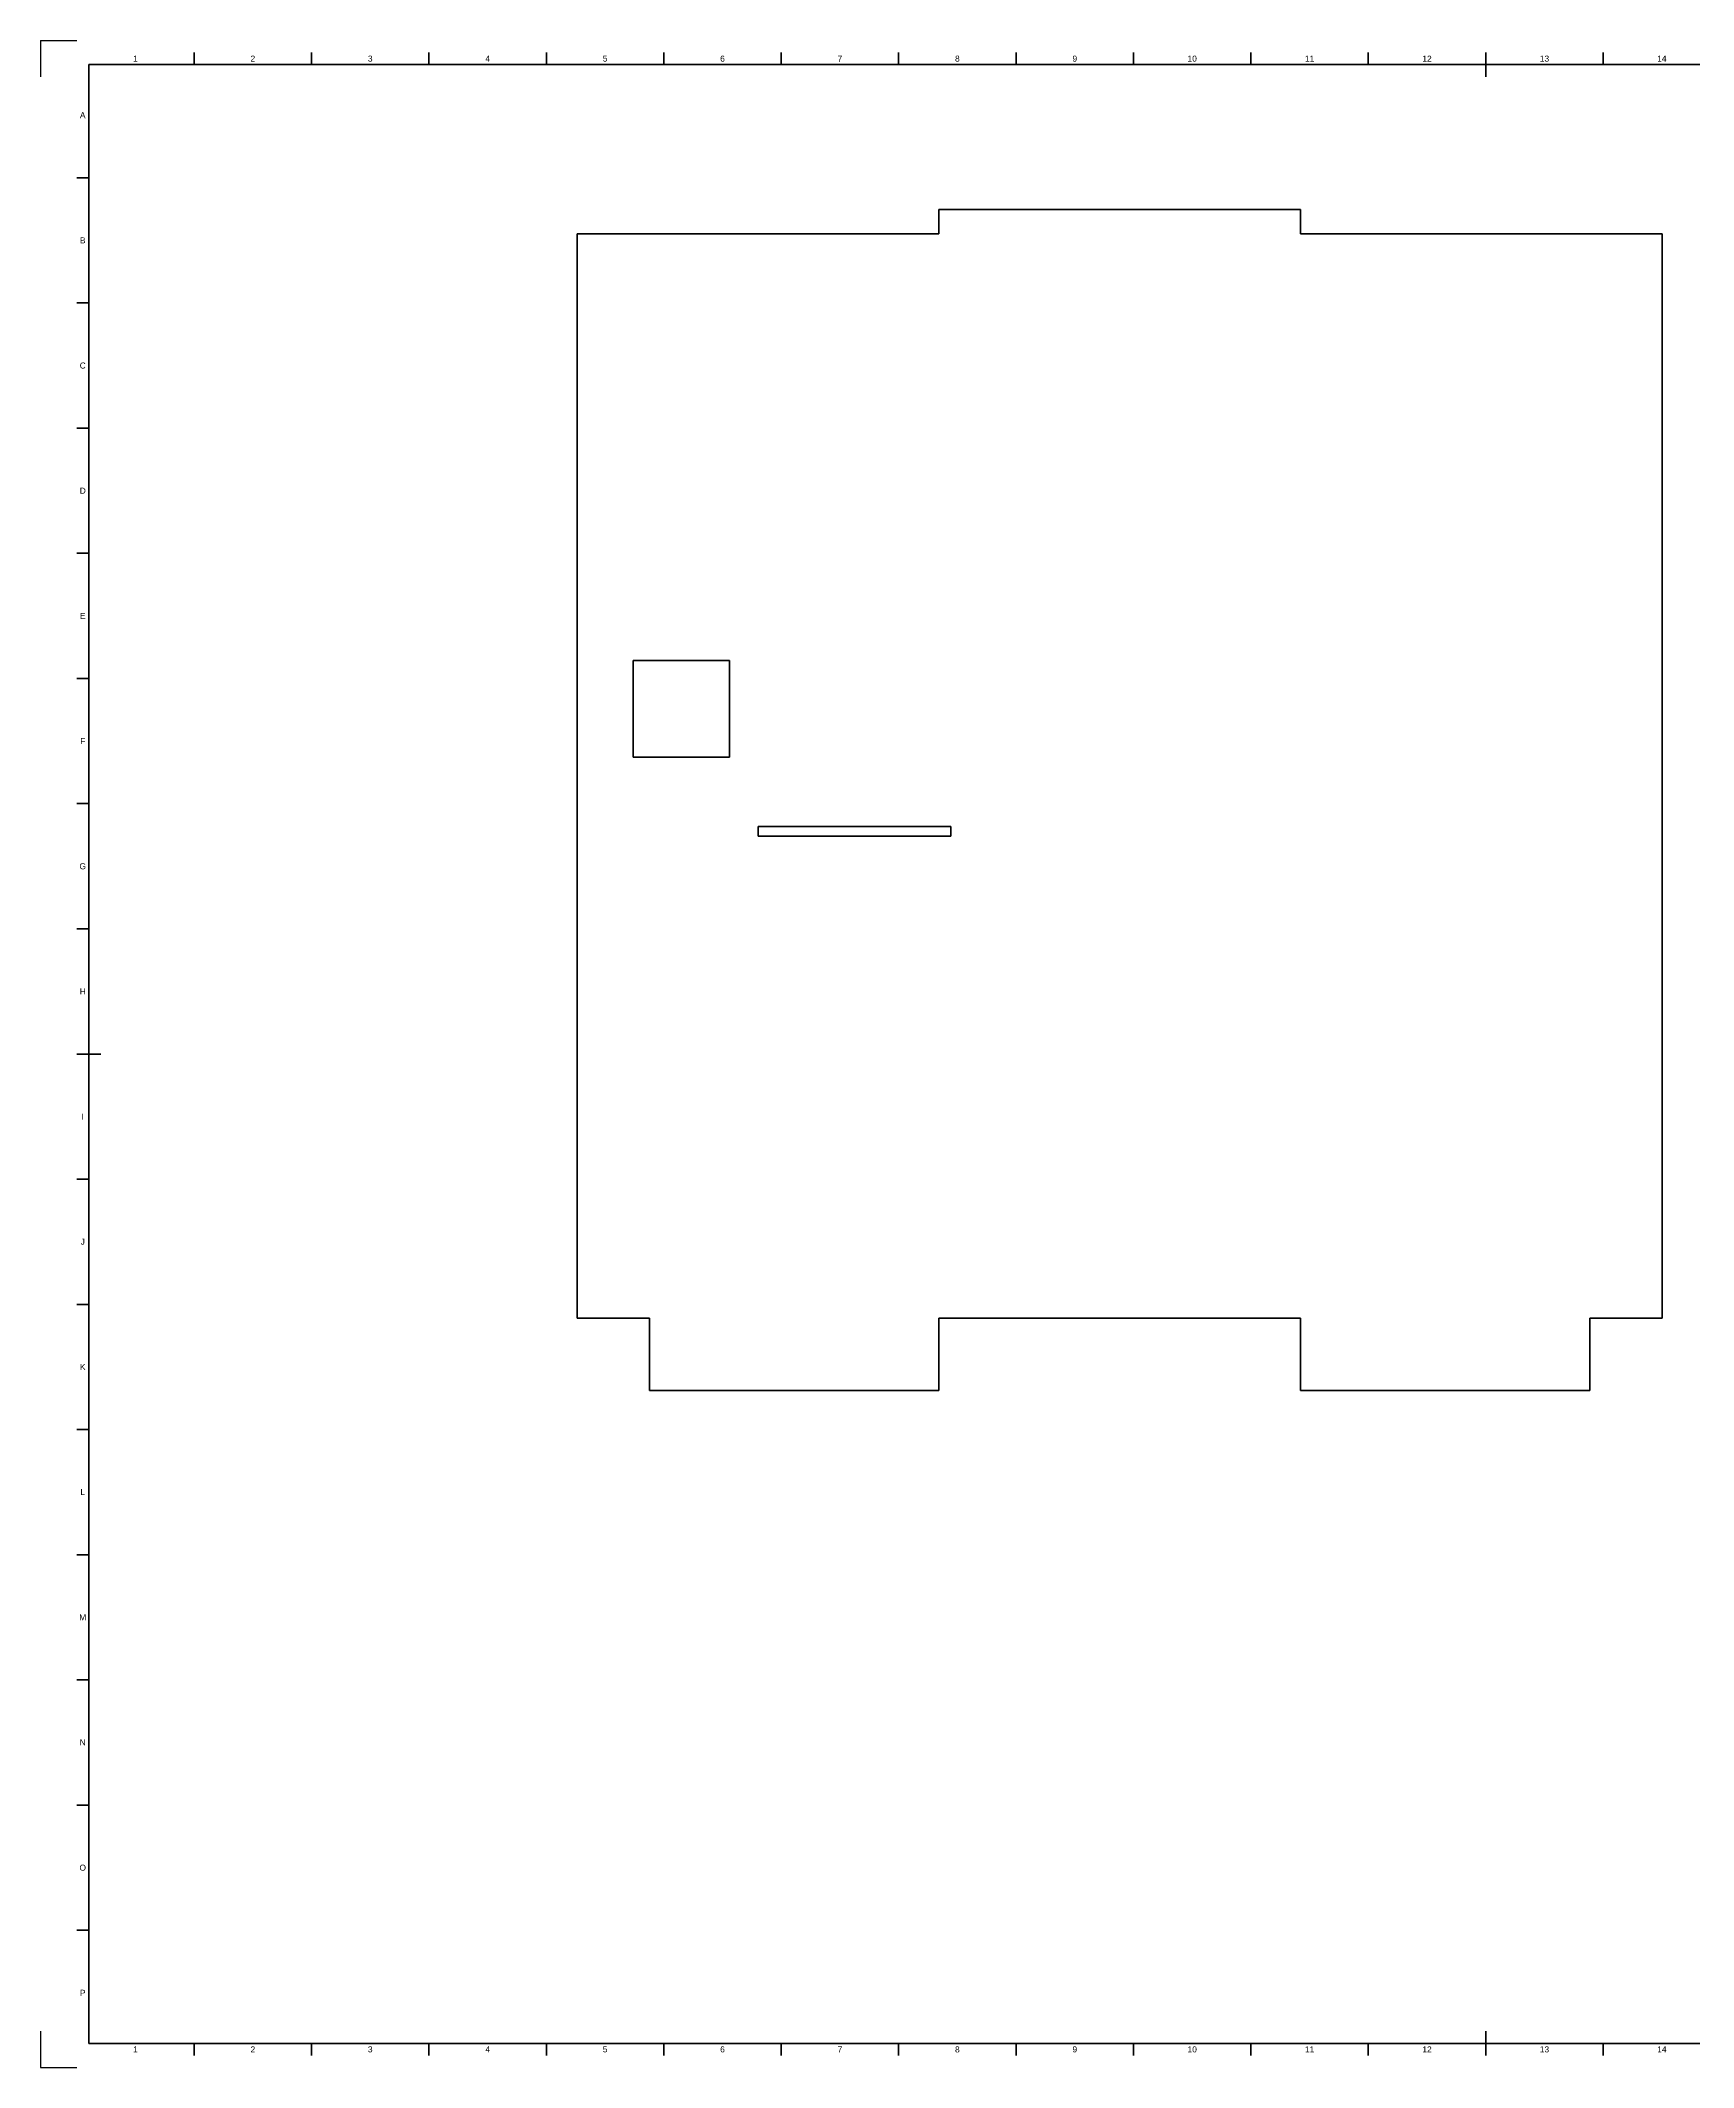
# Model space of a CAD drawing. Header units: millimetres. Extents: x 0 to 1189, y 0 to 841.
# Drawn here: x 0 to 686, y 0 to 841 of the extents above; entities that cross this region are included whole.
import ezdxf
from ezdxf.enums import TextEntityAlignment as Align

# ---------------------------------------------------------------- set-up
doc = ezdxf.new("R2010")
doc.units = ezdxf.units.MM
doc.header["$LTSCALE"] = 0.75
doc.layers.add('BORDER', color=7, linetype='Continuous', lineweight=35)
doc.layers.add('Visible', color=7, linetype='Continuous', lineweight=70)
doc.styles.add('FusionTitle', font='arial.ttf')

# ---------------------------------------------------------------- blocks, each defined once
blk = doc.blocks.new('ISO_A0_SHEET')
at = {"layer": 'BORDER'}
for p, q in [((63.708337, 836), (63.708337, 831)), ((112.41667, 836), (112.41667, 831)), ((161.125003, 836), (161.125003, 831)), ((209.833336, 836), (209.833336, 831)), ((258.541669, 836), (258.541669, 831)), ((307.250002, 836), (307.250002, 831)), ((355.958335, 836), (355.958335, 831)), ((404.666668, 836), (404.666668, 831)), ((453.375001, 836), (453.375001, 831)), ((502.083334, 836), (502.083334, 831)), ((550.791667, 836), (550.791667, 831)), ((599.5, 836), (599.5, 826)), ((648.208333, 836), (648.208333, 831)), ((20, 831), (1179, 831)), ((20, 831), (20, 10)), ((15, 784.0625), (20, 784.0625)), ((15, 732.125), (20, 732.125)), ((15, 680.1875), (20, 680.1875)), ((15, 628.25), (20, 628.25)), ((15, 576.3125), (20, 576.3125)), ((15, 524.375), (20, 524.375)), ((15, 472.4375), (20, 472.4375)), ((15, 420.5), (25, 420.5)), ((15, 368.5625), (20, 368.5625)), ((15, 316.625), (20, 316.625)), ((15, 264.6875), (20, 264.6875)), ((15, 212.75), (20, 212.75)), ((15, 160.8125), (20, 160.8125)), ((15, 108.875), (20, 108.875)), ((15, 56.9375), (20, 56.9375)), ((20, 10), (1179, 10)), ((63.708337, 10), (63.708337, 5)), ((112.41667, 10), (112.41667, 5)), ((161.125003, 10), (161.125003, 5)), ((209.833336, 10), (209.833336, 5)), ((258.541669, 10), (258.541669, 5)), ((307.250002, 10), (307.250002, 5)), ((355.958335, 10), (355.958335, 5)), ((404.666668, 10), (404.666668, 5)), ((453.375001, 10), (453.375001, 5)), ((502.083334, 10), (502.083334, 5)), ((550.791667, 10), (550.791667, 5)), ((599.5, 15), (599.5, 5)), ((648.208333, 10), (648.208333, 5))]:
    blk.add_line(p, q, dxfattribs=at)
at = {"layer": 'Defpoints'}
for p, q in [((0, 841), (15, 841)), ((0, 841), (0, 826)), ((0, 15), (0, 0)), ((0, 0), (15, 0))]:
    blk.add_line(p, q, dxfattribs=at)
at = {"layer": 'BORDER', "style": 'FusionTitle'}
for s, p in [('1', (39.35417, 833.5)), ('2', (88.062503, 833.5)), ('3', (136.770836, 833.5)), ('4', (185.479169, 833.5)), ('5', (234.187502, 833.5)), ('6', (282.895835, 833.5)), ('7', (331.604168, 833.5)), ('8', (380.312501, 833.5)), ('9', (429.020835, 833.5)), ('10', (477.729168, 833.5)), ('11', (526.4375, 833.5)), ('12', (575.145833, 833.5)), ('13', (623.854167, 833.5)), ('14', (672.5625, 833.5)), ('A', (17.5, 810.03125)), ('B', (17.5, 758.09375)), ('C', (17.5, 706.15625)), ('D', (17.5, 654.21875)), ('E', (17.5, 602.28125)), ('F', (17.5, 550.34375)), ('G', (17.5, 498.40625)), ('H', (17.5, 446.46875)), ('I', (17.5, 394.53125)), ('J', (17.5, 342.59375)), ('K', (17.5, 290.65625)), ('L', (17.5, 238.71875)), ('M', (17.5, 186.78125)), ('N', (17.5, 134.84375)), ('O', (17.5, 82.90625)), ('P', (17.5, 30.96875)), ('1', (39.35417, 7.5)), ('2', (88.062503, 7.5)), ('3', (136.770836, 7.5)), ('4', (185.479169, 7.5)), ('5', (234.187502, 7.5)), ('6', (282.895835, 7.5)), ('7', (331.604168, 7.5)), ('8', (380.312501, 7.5)), ('9', (429.020835, 7.5)), ('10', (477.729168, 7.5)), ('11', (526.4375, 7.5)), ('12', (575.145833, 7.5)), ('13', (623.854167, 7.5)), ('14', (672.5625, 7.5))]:
    blk.add_text(s, height=2.5, dxfattribs=at).set_placement(p, align=Align.MIDDLE)

msp = doc.modelspace()

# ---------------------------------------------------------------- linework, layer by layer
at = {"layer": 'Visible', "extrusion": (0, 1, 0)}
for p, q in [((522.624681, 770.845742), (372.624681, 770.845742)), ((372.624681, 770.845742), (372.624681, 760.845742)), ((522.624681, 760.845742), (522.624681, 770.845742)), ((372.624681, 760.845742), (222.624681, 760.845742)), ((222.624681, 760.845742), (222.624681, 310.845742)), ((672.624681, 760.845742), (522.624681, 760.845742)), ((672.624681, 310.845742), (672.624681, 760.845742)), ((245.821836, 543.72233), (245.821836, 583.72233)), ((245.821836, 583.72233), (285.821836, 583.72233)), ((285.821836, 583.72233), (285.821836, 543.72233)), ((285.821836, 543.72233), (245.821836, 543.72233)), ((297.624681, 514.845742), (377.624681, 514.845742)), ((297.624681, 510.845742), (297.624681, 514.845742)), ((377.624681, 514.845742), (377.624681, 510.845742)), ((377.624681, 510.845742), (297.624681, 510.845742)), ((222.624681, 310.845742), (252.624681, 310.845742)), ((252.624681, 310.845742), (252.624681, 280.845742)), ((372.624681, 280.845742), (372.624681, 310.845742)), ((372.624681, 310.845742), (522.624681, 310.845742)), ((522.624681, 310.845742), (522.624681, 280.845742)), ((642.624681, 280.845742), (642.624681, 310.845742)), ((642.624681, 310.845742), (672.624681, 310.845742)), ((252.624681, 280.845742), (372.624681, 280.845742)), ((522.624681, 280.845742), (642.624681, 280.845742))]:
    msp.add_line(p, q, dxfattribs=at)

# ---------------------------------------------------------------- block references
at = {"layer": 'BORDER'}
msp.add_blockref('ISO_A0_SHEET', (0, 0), dxfattribs=at)

doc.saveas('drawing.dxf')
